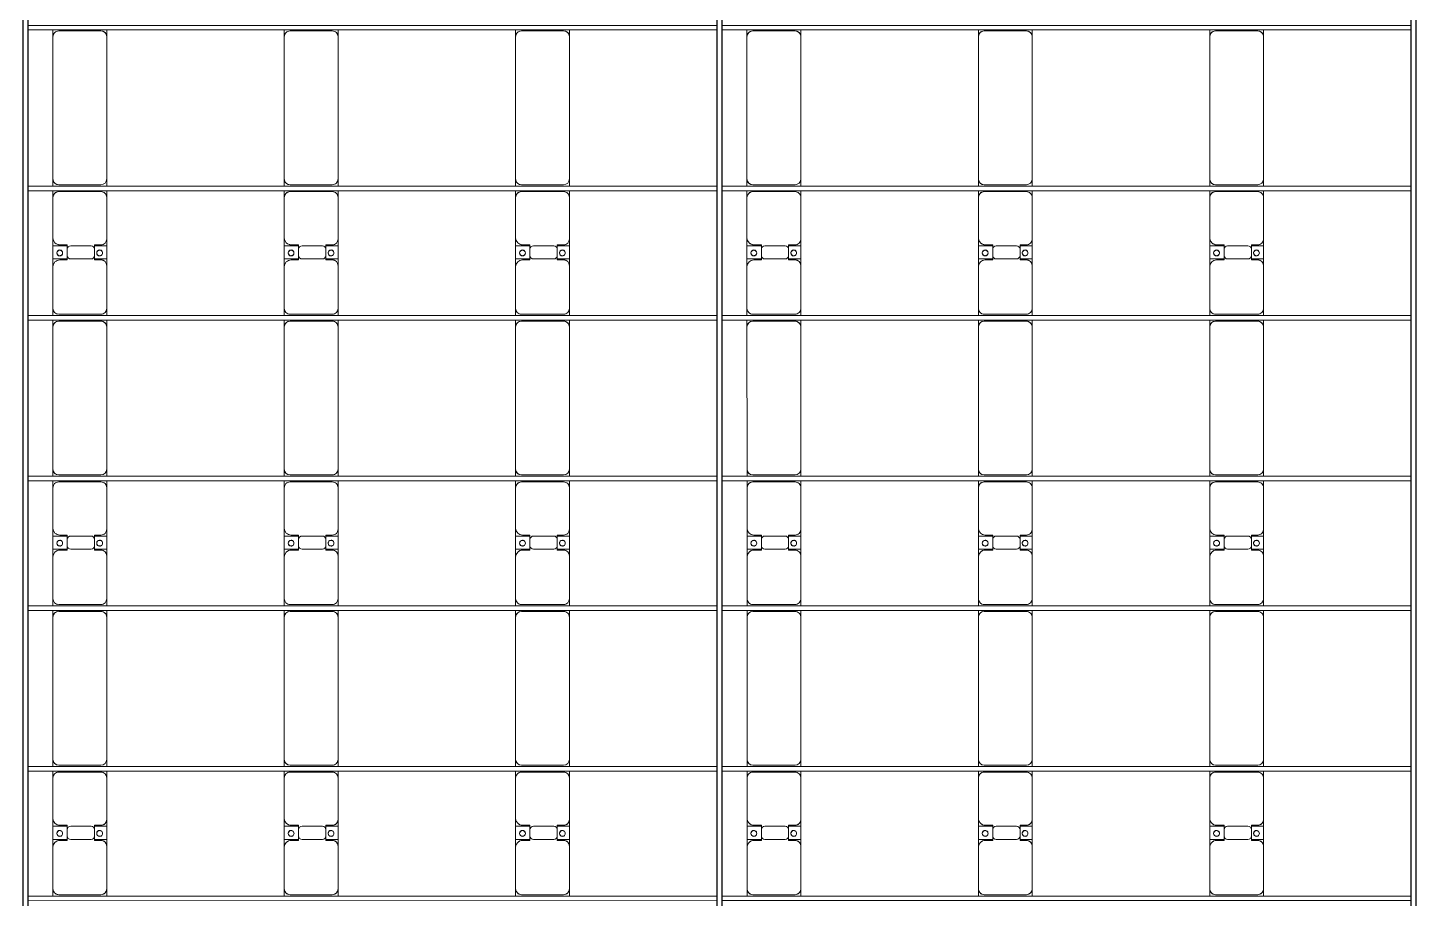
# Model space of a CAD drawing. Header units: millimetres. Extents: x -496478 to -186190, y -204059 to -87354.
# Drawn here: x -367193 to -355232, y -136073 to -128543 of the extents above; entities that cross this region are included whole.
import ezdxf

# ---------------------------------------------------------------- set-up
doc = ezdxf.new("R2010")
doc.units = ezdxf.units.MM
for name, color, linetype, lineweight in [('A-DETL-MBND', 5, 'Continuous', 9), ('A-GENM', 13, 'Continuous', 9), ('S-BEAM', 12, 'Continuous', 9)]:
    doc.layers.add(name, color=color, linetype=linetype, lineweight=lineweight)

# ---------------------------------------------------------------- blocks, each defined once
blk = doc.blocks.new('Dai phao do pin - DẢI PHAO ĐỠ PIN-V37-BỐ TRÍ KHUNG KẾT CẤU BÈ PIN 01')
at = {"layer": 'A-DETL-MBND', "color": 8}
for p, q in [((30828, 242), (30890, 242)), ((31250, 242), (30890, 242)), ((31250, 242), (31432, 242)), ((31318, 242), (31500, 242)), ((31318, 118), (31318, 242)), ((31432, 242), (31432, 118)), ((31850, 242), (31500, 242)), ((31850, 242), (31908, 242)), ((31948, 242), (32010, 242)), ((33240, 242), (32010, 242)), ((33240, 242), (33298, 242)), ((33338, 242), (33400, 242)), ((33760, 242), (33400, 242)), ((33760, 242), (33942, 242)), ((33828, 242), (34010, 242)), ((33828, 118), (33828, 242)), ((33942, 242), (33942, 118)), ((34360, 242), (34010, 242)), ((34360, 242), (34418, 242)), ((34458, 242), (34520, 242)), ((35750, 242), (34520, 242)), ((35750, 242), (35808, 242)), ((35848, 242), (35910, 242)), ((36270, 242), (35910, 242)), ((36270, 242), (36452, 242)), ((36338, 242), (36520, 242)), ((36338, 118), (36338, 242)), ((36452, 242), (36452, 118)), ((36870, 242), (36520, 242)), ((36870, 242), (36928, 242)), ((36968, 242), (37030, 242)), ((38260, 242), (37030, 242)), ((38260, 242), (38318, 242)), ((30840, 192), (30840, -173)), ((31310, 118), (31310, 182)), ((31440, 182), (31440, 118)), ((31900, -173), (31900, 192)), ((31960, 192), (31960, -173)), ((33290, -173), (33290, 192)), ((33350, 192), (33350, -173)), ((33820, 118), (33820, 182)), ((33950, 182), (33950, 118)), ((34410, -173), (34410, 192)), ((34470, 192), (34470, -173)), ((35800, -173), (35800, 192)), ((35860, 192), (35860, -173)), ((36330, 118), (36330, 182)), ((36460, 182), (36460, 118)), ((36920, -173), (36920, 192)), ((36980, 192), (36980, -173)), ((38310, -173), (38310, 192)), ((31402, 118), (31310, 118)), ((31318, 88), (31318, -88)), ((31440, 118), (31348, 118)), ((31432, -88), (31432, 88)), ((33912, 118), (33820, 118)), ((33828, 88), (33828, -88)), ((33950, 118), (33858, 118)), ((33942, -88), (33942, 88)), ((36422, 118), (36330, 118)), ((36338, 88), (36338, -88)), ((36460, 118), (36368, 118)), ((36452, -88), (36452, 88)), ((31310, -173), (31310, -118)), ((31310, -118), (31402, -118)), ((31318, -223), (31318, -118)), ((31348, -118), (31440, -118)), ((31432, -118), (31432, -223)), ((31440, -118), (31440, -173)), ((33820, -173), (33820, -118)), ((33820, -118), (33912, -118)), ((33828, -223), (33828, -118)), ((33858, -118), (33950, -118)), ((33942, -118), (33942, -223)), ((33950, -118), (33950, -173)), ((36330, -173), (36330, -118)), ((36330, -118), (36422, -118)), ((36338, -223), (36338, -118)), ((36368, -118), (36460, -118)), ((36452, -118), (36452, -223)), ((36460, -118), (36460, -173)), ((30890, -223), (30828, -223)), ((30890, -223), (31260, -223)), ((31432, -223), (31260, -223)), ((31490, -223), (31318, -223)), ((31490, -223), (31850, -223)), ((31908, -223), (31850, -223)), ((32010, -223), (31948, -223)), ((32010, -223), (33240, -223)), ((33298, -223), (33240, -223)), ((33400, -223), (33338, -223)), ((33400, -223), (33770, -223)), ((33942, -223), (33770, -223)), ((34000, -223), (33828, -223)), ((34000, -223), (34360, -223)), ((34418, -223), (34360, -223)), ((34520, -223), (34458, -223)), ((34520, -223), (35750, -223)), ((35808, -223), (35750, -223)), ((35910, -223), (35848, -223)), ((35910, -223), (36280, -223)), ((36452, -223), (36280, -223)), ((36510, -223), (36338, -223)), ((36510, -223), (36870, -223)), ((36928, -223), (36870, -223)), ((37030, -223), (36968, -223)), ((37030, -223), (38260, -223)), ((38318, -223), (38260, -223))]:
    blk.add_line(p, q, dxfattribs=at)
for centre, radius, start, end in [((30890, 192), 50, 90, 180), ((31250, 182), 60, 360, 90), ((31500, 182), 60, 90, 180), ((31850, 192), 50, 0, 90), ((32010, 192), 50, 90, 180), ((32010, 192), 50, 105, 180), ((33240, 192), 50, 0, 90), ((33240, 192), 50, 45, 90), ((33400, 192), 50, 90, 180), ((33760, 182), 60, 0, 90), ((34010, 182), 60, 90, 180), ((34360, 192), 50, 0, 90), ((34520, 192), 50, 90, 180), ((34520, 192), 50, 105, 180), ((35750, 192), 50, 0, 90), ((35750, 192), 50, 15, 90), ((35910, 192), 50, 90, 180), ((36270, 182), 60, 360, 90), ((36520, 182), 60, 90, 180), ((36870, 192), 50, 360, 90), ((37030, 192), 50, 90, 180), ((37030, 192), 50, 105, 180), ((38260, 192), 50, 360, 90), ((38260, 192), 50, 15, 90), ((30890, 192), 50, 135, 172.6261), ((31250, 182), 60, 360, 45), ((31369, 183), 25, 0, 180), ((31369, 183), 25, 180, 0), ((31371, 183), 25, 360, 180), ((31371, 183), 25, 180, 0), ((31371, 183), 25, 180, 195), ((31500, 182), 60, 135, 180), ((31850, 192), 50, 0, 45), ((33240, 192), 50, 15, 44.5628), ((33400, 192), 50, 135, 172.6647), ((33760, 182), 60, 0, 45), ((33879, 183), 25, 0, 180), ((33879, 183), 25, 180, 0), ((33881, 183), 25, 360, 180), ((33881, 183), 25, 180, 0), ((33881, 183), 25, 180, 195), ((34010, 182), 60, 135, 180), ((34360, 192), 50, 0, 45), ((35910, 192), 50, 135, 172.7032), ((36270, 182), 60, 360, 45), ((36389, 183), 25, 360, 180), ((36389, 183), 25, 180, 360), ((36391, 183), 25, 360, 180), ((36391, 183), 25, 180, 0), ((36391, 183), 25, 180, 195), ((36520, 182), 60, 135, 180), ((36870, 192), 50, 360, 45), ((31348, 88), 30, 90, 180), ((31402, 88), 30, 0, 90), ((33858, 88), 30, 90, 180), ((33912, 88), 30, 0, 90), ((36368, 88), 30, 90, 180), ((36422, 88), 30, 0, 90), ((31348, -88), 30, 180, 270), ((31402, -88), 30, 270, 0), ((33858, -88), 30, 180, 270), ((33912, -88), 30, 270, 0), ((36368, -88), 30, 180, 270), ((36422, -88), 30, 270, 0), ((30890, -173), 50, 180, 270), ((30890, -173), 50, 180, 225), ((31260, -173), 50, 270, 360), ((31260, -173), 50, 315, 360), ((31369, -162), 25, 360, 180), ((31369, -162), 25, 180, 0), ((31371, -162), 25, 360, 180), ((31371, -162), 25, 120, 180), ((31371, -162), 25, 180, 0), ((31371, -162), 25, 75, 105), ((31369, -162), 25, 75, 90), ((31369, -162), 25, 30, 45), ((31369, -162), 25, 360, 15), ((31490, -173), 50, 180, 270), ((31490, -173), 50, 180, 225), ((31850, -173), 50, 270, 360), ((31850, -173), 50, 315, 360), ((32010, -173), 50, 180, 270), ((32010, -173), 50, 180, 270), ((33240, -173), 50, 270, 0), ((33240, -173), 50, 285, 315), ((33240, -173), 50, 315.4263, 0), ((33400, -173), 50, 180, 270), ((33400, -173), 50, 180, 225), ((33770, -173), 50, 270, 360), ((33770, -173), 50, 315, 0), ((33879, -162), 25, 360, 180), ((33879, -162), 25, 180, 0), ((33881, -162), 25, 0, 180), ((33881, -162), 25, 120, 180), ((33881, -162), 25, 180, 0), ((33881, -162), 25, 75, 105), ((33879, -162), 25, 75, 90), ((33879, -162), 25, 30, 45), ((33879, -162), 25, 0, 15), ((34000, -173), 50, 180, 270), ((34000, -173), 50, 180, 225), ((34360, -173), 50, 270, 0), ((34360, -173), 50, 315, 0), ((34520, -173), 50, 180, 270), ((34520, -173), 50, 180, 270), ((35750, -173), 50, 270, 0), ((35750, -173), 50, 285, 360), ((35910, -173), 50, 180, 270), ((35910, -173), 50, 180, 225), ((36280, -173), 50, 270, 360), ((36280, -173), 50, 315, 360), ((36389, -162), 25, 0, 180), ((36389, -162), 25, 180, 0), ((36391, -162), 25, 0, 180), ((36391, -162), 25, 120, 180), ((36391, -162), 25, 180, 0), ((36391, -162), 25, 75, 105), ((36389, -162), 25, 75, 90), ((36389, -162), 25, 30, 45), ((36389, -162), 25, 0, 15), ((36510, -173), 50, 180, 270), ((36510, -173), 50, 180, 225), ((36870, -173), 50, 270, 0), ((36870, -173), 50, 315, 360), ((37030, -173), 50, 180, 270), ((37030, -173), 50, 180, 270), ((38260, -173), 50, 270, 0), ((38260, -173), 50, 285, 0)]:
    blk.add_arc(centre, radius, start, end, dxfattribs=at)
blk = doc.blocks.new('Dai phao do pin - DẢI PHAO ĐỠ PIN-V38-BỐ TRÍ KHUNG KẾT CẤU BÈ PIN 01')
at = {"layer": 'A-DETL-MBND', "color": 8}
for p, q in [((30828, 242), (30890, 242)), ((31250, 242), (30890, 242)), ((31250, 242), (31432, 242)), ((31318, 242), (31500, 242)), ((31318, 118), (31318, 242)), ((31432, 242), (31432, 118)), ((31850, 242), (31500, 242)), ((31850, 242), (31908, 242)), ((31948, 242), (32010, 242)), ((33240, 242), (32010, 242)), ((33240, 242), (33298, 242)), ((33338, 242), (33400, 242)), ((33760, 242), (33400, 242)), ((33760, 242), (33942, 242)), ((33828, 242), (34010, 242)), ((33828, 118), (33828, 242)), ((33942, 242), (33942, 118)), ((34360, 242), (34010, 242)), ((34360, 242), (34418, 242)), ((34458, 242), (34520, 242)), ((35750, 242), (34520, 242)), ((35750, 242), (35808, 242)), ((35848, 242), (35910, 242)), ((36270, 242), (35910, 242)), ((36270, 242), (36452, 242)), ((36338, 242), (36520, 242)), ((36338, 118), (36338, 242)), ((36452, 242), (36452, 118)), ((36870, 242), (36520, 242)), ((36870, 242), (36928, 242)), ((36968, 242), (37030, 242)), ((38260, 242), (37030, 242)), ((38260, 242), (38318, 242)), ((30840, 192), (30840, -173)), ((31310, 118), (31310, 182)), ((31440, 182), (31440, 118)), ((31900, -173), (31900, 192)), ((31960, 192), (31960, -173)), ((33290, -173), (33290, 192)), ((33350, 192), (33350, -173)), ((33820, 118), (33820, 182)), ((33950, 182), (33950, 118)), ((34410, -173), (34410, 192)), ((34470, 192), (34470, -173)), ((35800, -173), (35800, 192)), ((35860, 192), (35860, -173)), ((36330, 118), (36330, 182)), ((36460, 182), (36460, 118)), ((36920, -173), (36920, 192)), ((36980, 192), (36980, -173)), ((38310, -173), (38310, 192)), ((31402, 118), (31310, 118)), ((31318, 88), (31318, -88)), ((31440, 118), (31348, 118)), ((31432, -88), (31432, 88)), ((33912, 118), (33820, 118)), ((33828, 88), (33828, -88)), ((33950, 118), (33858, 118)), ((33942, -88), (33942, 88)), ((36422, 118), (36330, 118)), ((36338, 88), (36338, -88)), ((36460, 118), (36368, 118)), ((36452, -88), (36452, 88)), ((31310, -173), (31310, -118)), ((31310, -118), (31402, -118)), ((31318, -223), (31318, -118)), ((31348, -118), (31440, -118)), ((31432, -118), (31432, -223)), ((31440, -118), (31440, -173)), ((33820, -173), (33820, -118)), ((33820, -118), (33912, -118)), ((33828, -223), (33828, -118)), ((33858, -118), (33950, -118)), ((33942, -118), (33942, -223)), ((33950, -118), (33950, -173)), ((36330, -173), (36330, -118)), ((36330, -118), (36422, -118)), ((36338, -223), (36338, -118)), ((36368, -118), (36460, -118)), ((36452, -118), (36452, -223)), ((36460, -118), (36460, -173)), ((30890, -223), (30828, -223)), ((30890, -223), (31260, -223)), ((31432, -223), (31260, -223)), ((31490, -223), (31318, -223)), ((31490, -223), (31850, -223)), ((31908, -223), (31850, -223)), ((32010, -223), (31948, -223)), ((32010, -223), (33240, -223)), ((33298, -223), (33240, -223)), ((33400, -223), (33338, -223)), ((33400, -223), (33770, -223)), ((33942, -223), (33770, -223)), ((34000, -223), (33828, -223)), ((34000, -223), (34360, -223)), ((34418, -223), (34360, -223)), ((34520, -223), (34458, -223)), ((34520, -223), (35750, -223)), ((35808, -223), (35750, -223)), ((35910, -223), (35848, -223)), ((35910, -223), (36280, -223)), ((36452, -223), (36280, -223)), ((36510, -223), (36338, -223)), ((36510, -223), (36870, -223)), ((36928, -223), (36870, -223)), ((37030, -223), (36968, -223)), ((37030, -223), (38260, -223)), ((38318, -223), (38260, -223))]:
    blk.add_line(p, q, dxfattribs=at)
for centre, radius, start, end in [((30890, 192), 50, 90, 180), ((31250, 182), 60, 360, 90), ((31500, 182), 60, 90, 180), ((31850, 192), 50, 0, 90), ((32010, 192), 50, 90, 180), ((32010, 192), 50, 105, 180), ((33240, 192), 50, 0, 90), ((33240, 192), 50, 45, 90), ((33400, 192), 50, 90, 180), ((33760, 182), 60, 0, 90), ((34010, 182), 60, 90, 180), ((34360, 192), 50, 0, 90), ((34520, 192), 50, 90, 180), ((34520, 192), 50, 105, 180), ((35750, 192), 50, 0, 90), ((35750, 192), 50, 15, 90), ((35910, 192), 50, 90, 180), ((36270, 182), 60, 360, 90), ((36520, 182), 60, 90, 180), ((36870, 192), 50, 360, 90), ((37030, 192), 50, 90, 180), ((37030, 192), 50, 105, 180), ((38260, 192), 50, 360, 90), ((38260, 192), 50, 15, 90), ((30890, 192), 50, 135, 180), ((31250, 182), 60, 360, 45), ((31369, 183), 25, 0, 180), ((31369, 183), 25, 180, 0), ((31371, 183), 25, 360, 180), ((31371, 183), 25, 180, 0), ((31371, 183), 25, 180, 195), ((31500, 182), 60, 135, 180), ((31850, 192), 50, 0, 45), ((33240, 192), 50, 15, 44.6128), ((33400, 192), 50, 135, 180), ((33760, 182), 60, 0, 45), ((33879, 183), 25, 0, 180), ((33879, 183), 25, 180, 0), ((33881, 183), 25, 360, 180), ((33881, 183), 25, 180, 0), ((33881, 183), 25, 180, 195), ((34010, 182), 60, 135, 180), ((34360, 192), 50, 0, 45), ((35910, 192), 50, 135, 180), ((36270, 182), 60, 360, 45), ((36389, 183), 25, 360, 180), ((36389, 183), 25, 180, 360), ((36391, 183), 25, 360, 180), ((36391, 183), 25, 180, 0), ((36391, 183), 25, 180, 195), ((36520, 182), 60, 135, 180), ((36870, 192), 50, 360, 45), ((31348, 88), 30, 90, 180), ((31402, 88), 30, 0, 90), ((33858, 88), 30, 90, 180), ((33912, 88), 30, 0, 90), ((36368, 88), 30, 90, 180), ((36422, 88), 30, 0, 90), ((31348, -88), 30, 180, 270), ((31402, -88), 30, 270, 0), ((33858, -88), 30, 180, 270), ((33912, -88), 30, 270, 0), ((36368, -88), 30, 180, 270), ((36422, -88), 30, 270, 0), ((30890, -173), 50, 180, 270), ((30890, -173), 50, 180, 225), ((31260, -173), 50, 270, 360), ((31260, -173), 50, 315, 360), ((31369, -162), 25, 360, 180), ((31369, -162), 25, 180, 0), ((31371, -162), 25, 360, 180), ((31371, -162), 25, 120, 180), ((31371, -162), 25, 180, 0), ((31371, -162), 25, 75, 105), ((31369, -162), 25, 75, 90), ((31369, -162), 25, 30, 45), ((31369, -162), 25, 360, 15), ((31490, -173), 50, 180, 270), ((31490, -173), 50, 180, 225), ((31850, -173), 50, 270, 360), ((31850, -173), 50, 315, 360), ((32010, -173), 50, 180, 270), ((32010, -173), 50, 180, 225), ((32010, -173), 50, 229.0724, 270), ((33240, -173), 50, 270, 0), ((33240, -173), 50, 285, 310.8952), ((33240, -173), 50, 315.3763, 0), ((33400, -173), 50, 180, 270), ((33400, -173), 50, 180, 225), ((33770, -173), 50, 270, 360), ((33770, -173), 50, 315, 0), ((33879, -162), 25, 360, 180), ((33879, -162), 25, 180, 0), ((33881, -162), 25, 0, 180), ((33881, -162), 25, 120, 180), ((33881, -162), 25, 180, 0), ((33881, -162), 25, 75, 105), ((33879, -162), 25, 75, 90), ((33879, -162), 25, 30, 45), ((33879, -162), 25, 0, 15), ((34000, -173), 50, 180, 270), ((34000, -173), 50, 180, 225), ((34360, -173), 50, 270, 0), ((34360, -173), 50, 315, 0), ((34520, -173), 50, 180, 270), ((34520, -173), 50, 180, 225), ((34520, -173), 50, 229.1352, 270), ((35750, -173), 50, 270, 0), ((35750, -173), 50, 285, 310.8325), ((35750, -173), 50, 315, 360), ((35910, -173), 50, 180, 270), ((35910, -173), 50, 180, 225), ((36280, -173), 50, 270, 360), ((36280, -173), 50, 315, 360), ((36389, -162), 25, 0, 180), ((36389, -162), 25, 180, 0), ((36391, -162), 25, 0, 180), ((36391, -162), 25, 120, 180), ((36391, -162), 25, 180, 0), ((36391, -162), 25, 75, 105), ((36389, -162), 25, 75, 90), ((36389, -162), 25, 30, 45), ((36389, -162), 25, 0, 15), ((36510, -173), 50, 180, 270), ((36510, -173), 50, 180, 225), ((36870, -173), 50, 270, 0), ((36870, -173), 50, 315, 360), ((37030, -173), 50, 180, 270), ((37030, -173), 50, 180, 225), ((37030, -173), 50, 229.1979, 270), ((38260, -173), 50, 270, 0), ((38260, -173), 50, 285, 310.7697), ((38260, -173), 50, 315, 0)]:
    blk.add_arc(centre, radius, start, end, dxfattribs=at)
blk = doc.blocks.new('Dai phao do pin - DẢI PHAO ĐỠ PIN-V39-BỐ TRÍ KHUNG KẾT CẤU BÈ PIN 01')
at = {"layer": 'A-DETL-MBND', "color": 8}
for p, q in [((30828, 242), (30890, 242)), ((31250, 242), (30890, 242)), ((31250, 242), (31432, 242)), ((31318, 242), (31500, 242)), ((31318, 118), (31318, 242)), ((31432, 242), (31432, 118)), ((31850, 242), (31500, 242)), ((31850, 242), (31908, 242)), ((31948, 242), (32010, 242)), ((33240, 242), (32010, 242)), ((33240, 242), (33298, 242)), ((33338, 242), (33400, 242)), ((33760, 242), (33400, 242)), ((33760, 242), (33942, 242)), ((33828, 242), (34010, 242)), ((33828, 118), (33828, 242)), ((33942, 242), (33942, 118)), ((34360, 242), (34010, 242)), ((34360, 242), (34418, 242)), ((34458, 242), (34520, 242)), ((35750, 242), (34520, 242)), ((35750, 242), (35808, 242)), ((35848, 242), (35910, 242)), ((36270, 242), (35910, 242)), ((36270, 242), (36452, 242)), ((36338, 242), (36520, 242)), ((36338, 118), (36338, 242)), ((36452, 242), (36452, 118)), ((36870, 242), (36520, 242)), ((36870, 242), (36928, 242)), ((36968, 242), (37030, 242)), ((38260, 242), (37030, 242)), ((38260, 242), (38318, 242)), ((30840, 192), (30840, -173)), ((31310, 118), (31310, 182)), ((31440, 182), (31440, 118)), ((31900, -173), (31900, 192)), ((31960, 192), (31960, -173)), ((33290, -173), (33290, 192)), ((33350, 192), (33350, -173)), ((33820, 118), (33820, 182)), ((33950, 182), (33950, 118)), ((34410, -173), (34410, 192)), ((34470, 192), (34470, -173)), ((35800, -173), (35800, 192)), ((35860, 192), (35860, -173)), ((36330, 118), (36330, 182)), ((36460, 182), (36460, 118)), ((36920, -173), (36920, 192)), ((36980, 192), (36980, -173)), ((38310, -173), (38310, 192)), ((31402, 118), (31310, 118)), ((31318, 88), (31318, -88)), ((31440, 118), (31348, 118)), ((31432, -88), (31432, 88)), ((33912, 118), (33820, 118)), ((33828, 88), (33828, -88)), ((33950, 118), (33858, 118)), ((33942, -88), (33942, 88)), ((36422, 118), (36330, 118)), ((36338, 88), (36338, -88)), ((36460, 118), (36368, 118)), ((36452, -88), (36452, 88)), ((31310, -173), (31310, -118)), ((31310, -118), (31402, -118)), ((31318, -223), (31318, -118)), ((31348, -118), (31440, -118)), ((31432, -118), (31432, -223)), ((31440, -118), (31440, -173)), ((33820, -173), (33820, -118)), ((33820, -118), (33912, -118)), ((33828, -223), (33828, -118)), ((33858, -118), (33950, -118)), ((33942, -118), (33942, -223)), ((33950, -118), (33950, -173)), ((36330, -173), (36330, -118)), ((36330, -118), (36422, -118)), ((36338, -223), (36338, -118)), ((36368, -118), (36460, -118)), ((36452, -118), (36452, -223)), ((36460, -118), (36460, -173)), ((30890, -223), (30828, -223)), ((30890, -223), (31260, -223)), ((31432, -223), (31260, -223)), ((31490, -223), (31318, -223)), ((31490, -223), (31850, -223)), ((31908, -223), (31850, -223)), ((32010, -223), (31948, -223)), ((32010, -223), (33240, -223)), ((33298, -223), (33240, -223)), ((33400, -223), (33338, -223)), ((33400, -223), (33770, -223)), ((33942, -223), (33770, -223)), ((34000, -223), (33828, -223)), ((34000, -223), (34360, -223)), ((34418, -223), (34360, -223)), ((34520, -223), (34458, -223)), ((34520, -223), (35750, -223)), ((35808, -223), (35750, -223)), ((35910, -223), (35848, -223)), ((35910, -223), (36280, -223)), ((36452, -223), (36280, -223)), ((36510, -223), (36338, -223)), ((36510, -223), (36870, -223)), ((36928, -223), (36870, -223)), ((37030, -223), (36968, -223)), ((37030, -223), (38260, -223)), ((38318, -223), (38260, -223))]:
    blk.add_line(p, q, dxfattribs=at)
for centre, radius, start, end in [((30890, 192), 50, 90, 180), ((31250, 182), 60, 360, 90), ((31500, 182), 60, 90, 180), ((31850, 192), 50, 0, 90), ((32010, 192), 50, 90, 180), ((32010, 192), 50, 105, 180), ((33240, 192), 50, 0, 90), ((33240, 192), 50, 45, 90), ((33400, 192), 50, 90, 180), ((33760, 182), 60, 0, 90), ((34010, 182), 60, 90, 180), ((34360, 192), 50, 0, 90), ((34520, 192), 50, 90, 180), ((34520, 192), 50, 105, 180), ((35750, 192), 50, 0, 90), ((35750, 192), 50, 15, 90), ((35910, 192), 50, 90, 180), ((36270, 182), 60, 360, 90), ((36520, 182), 60, 90, 180), ((36870, 192), 50, 360, 90), ((37030, 192), 50, 90, 180), ((37030, 192), 50, 105, 180), ((38260, 192), 50, 360, 90), ((38260, 192), 50, 15, 90), ((30890, 192), 50, 135, 180), ((31250, 182), 60, 1.5359, 45), ((31369, 183), 25, 0, 180), ((31369, 183), 25, 180.0184, 359.9801), ((31371, 183), 25, 360, 180), ((31371, 183), 25, 180.0185, 359.98), ((31371, 183), 25, 180.0185, 195), ((31500, 182), 60, 135, 178.4658), ((31850, 192), 50, 0, 45), ((33240, 192), 50, 15, 44.6628), ((33400, 192), 50, 135, 180), ((33760, 182), 60, 1.5038, 45), ((33879, 183), 25, 0, 180), ((33879, 183), 25, 180, 0), ((33881, 183), 25, 360, 180), ((33881, 183), 25, 180, 0), ((33881, 183), 25, 180.0955, 195), ((34010, 182), 60, 135, 178.4979), ((34360, 192), 50, 0, 45), ((35910, 192), 50, 135, 180), ((36270, 182), 60, 1.4717, 45), ((36389, 183), 25, 360, 180), ((36389, 183), 25, 180, 360), ((36391, 183), 25, 360, 180), ((36391, 183), 25, 180, 0), ((36391, 183), 25, 180.1725, 195), ((36520, 182), 60, 135, 178.53), ((36870, 192), 50, 360, 45), ((31348, 88), 30, 90, 180), ((31402, 88), 30, 0, 90), ((33858, 88), 30, 90, 180), ((33912, 88), 30, 0, 90), ((36368, 88), 30, 90, 180), ((36422, 88), 30, 0, 90), ((31348, -88), 30, 180, 270), ((31402, -88), 30, 270, 0), ((33858, -88), 30, 180, 270), ((33912, -88), 30, 270, 0), ((36368, -88), 30, 180, 270), ((36422, -88), 30, 270, 0), ((30890, -173), 50, 180, 270), ((30890, -173), 50, 180, 225), ((31260, -173), 50, 270, 360), ((31260, -173), 50, 315, 360), ((31369, -162), 25, 360, 180), ((31369, -162), 25, 180, 0), ((31371, -162), 25, 360, 180), ((31371, -162), 25, 120, 180), ((31371, -162), 25, 180, 0), ((31371, -162), 25, 75, 105), ((31369, -162), 25, 75, 90), ((31369, -162), 25, 30, 45), ((31369, -162), 25, 360, 15), ((31490, -173), 50, 180, 270), ((31490, -173), 50, 180, 225), ((31850, -173), 50, 270, 360), ((31850, -173), 50, 315, 360), ((32010, -173), 50, 180, 270), ((32010, -173), 50, 180, 270), ((33240, -173), 50, 270, 0), ((33240, -173), 50, 285, 315), ((33240, -173), 50, 315.3263, 0), ((33400, -173), 50, 180, 270), ((33400, -173), 50, 180, 225), ((33770, -173), 50, 270, 360), ((33770, -173), 50, 315, 0), ((33879, -162), 25, 360, 180), ((33879, -162), 25, 180, 0), ((33881, -162), 25, 0, 180), ((33881, -162), 25, 120, 180), ((33881, -162), 25, 180, 0), ((33881, -162), 25, 75, 105), ((33879, -162), 25, 75, 90), ((33879, -162), 25, 30, 45), ((33879, -162), 25, 0, 15), ((34000, -173), 50, 180, 270), ((34000, -173), 50, 180, 225), ((34360, -173), 50, 270, 0), ((34360, -173), 50, 315, 0), ((34520, -173), 50, 180, 270), ((34520, -173), 50, 180, 270), ((35750, -173), 50, 270, 0), ((35750, -173), 50, 285, 360), ((35910, -173), 50, 180, 270), ((35910, -173), 50, 180, 225), ((36280, -173), 50, 270, 360), ((36280, -173), 50, 315, 360), ((36389, -162), 25, 0, 180), ((36389, -162), 25, 180, 0), ((36391, -162), 25, 0, 180), ((36391, -162), 25, 120, 180), ((36391, -162), 25, 180, 0), ((36391, -162), 25, 75, 105), ((36389, -162), 25, 75, 90), ((36389, -162), 25, 30, 45), ((36389, -162), 25, 0, 15), ((36510, -173), 50, 180, 270), ((36510, -173), 50, 180, 225), ((36870, -173), 50, 270, 0), ((36870, -173), 50, 315, 360), ((37030, -173), 50, 180, 270), ((37030, -173), 50, 180, 270), ((38260, -173), 50, 270, 0), ((38260, -173), 50, 285, 0)]:
    blk.add_arc(centre, radius, start, end, dxfattribs=at)
blk = doc.blocks.new('Dai phao do pin - DẢI PHAO ĐỠ PIN-V40-BỐ TRÍ KHUNG KẾT CẤU BÈ PIN 01')
at = {"layer": 'A-DETL-MBND', "color": 8}
for p, q in [((30828, 242), (30890, 242)), ((31250, 242), (30890, 242)), ((31250, 242), (31432, 242)), ((31318, 242), (31500, 242)), ((31318, 118), (31318, 242)), ((31432, 242), (31432, 118)), ((31850, 242), (31500, 242)), ((31850, 242), (31908, 242)), ((31948, 242), (32010, 242)), ((33240, 242), (32010, 242)), ((33240, 242), (33298, 242)), ((33338, 242), (33400, 242)), ((33760, 242), (33400, 242)), ((33760, 242), (33942, 242)), ((33828, 242), (34010, 242)), ((33828, 118), (33828, 242)), ((33942, 242), (33942, 118)), ((34360, 242), (34010, 242)), ((34360, 242), (34418, 242)), ((34458, 242), (34520, 242)), ((35750, 242), (34520, 242)), ((35750, 242), (35808, 242)), ((35848, 242), (35910, 242)), ((36270, 242), (35910, 242)), ((36270, 242), (36452, 242)), ((36338, 242), (36520, 242)), ((36338, 118), (36338, 242)), ((36452, 242), (36452, 118)), ((36870, 242), (36520, 242)), ((36870, 242), (36928, 242)), ((36968, 242), (37030, 242)), ((38260, 242), (37030, 242)), ((38260, 242), (38318, 242)), ((30840, 192), (30840, -173)), ((31310, 118), (31310, 182)), ((31440, 182), (31440, 118)), ((31900, -173), (31900, 192)), ((31960, 192), (31960, -173)), ((33290, -173), (33290, 192)), ((33350, 192), (33350, -173)), ((33820, 118), (33820, 182)), ((33950, 182), (33950, 118)), ((34410, -173), (34410, 192)), ((34470, 192), (34470, -173)), ((35800, -173), (35800, 192)), ((35860, 192), (35860, -173)), ((36330, 118), (36330, 182)), ((36460, 182), (36460, 118)), ((36920, -173), (36920, 192)), ((36980, 192), (36980, -173)), ((38310, -173), (38310, 192)), ((31402, 118), (31310, 118)), ((31318, 88), (31318, -88)), ((31440, 118), (31348, 118)), ((31432, -88), (31432, 88)), ((33912, 118), (33820, 118)), ((33828, 88), (33828, -88)), ((33950, 118), (33858, 118)), ((33942, -88), (33942, 88)), ((36422, 118), (36330, 118)), ((36338, 88), (36338, -88)), ((36460, 118), (36368, 118)), ((36452, -88), (36452, 88)), ((31310, -173), (31310, -118)), ((31310, -118), (31402, -118)), ((31318, -223), (31318, -118)), ((31348, -118), (31440, -118)), ((31432, -118), (31432, -223)), ((31440, -118), (31440, -173)), ((33820, -173), (33820, -118)), ((33820, -118), (33912, -118)), ((33828, -223), (33828, -118)), ((33858, -118), (33950, -118)), ((33942, -118), (33942, -223)), ((33950, -118), (33950, -173)), ((36330, -173), (36330, -118)), ((36330, -118), (36422, -118)), ((36338, -223), (36338, -118)), ((36368, -118), (36460, -118)), ((36452, -118), (36452, -223)), ((36460, -118), (36460, -173)), ((30890, -223), (30828, -223)), ((30890, -223), (31260, -223)), ((31432, -223), (31260, -223)), ((31490, -223), (31318, -223)), ((31490, -223), (31850, -223)), ((31908, -223), (31850, -223)), ((32010, -223), (31948, -223)), ((32010, -223), (33240, -223)), ((33298, -223), (33240, -223)), ((33400, -223), (33338, -223)), ((33400, -223), (33770, -223)), ((33942, -223), (33770, -223)), ((34000, -223), (33828, -223)), ((34000, -223), (34360, -223)), ((34418, -223), (34360, -223)), ((34520, -223), (34458, -223)), ((34520, -223), (35750, -223)), ((35808, -223), (35750, -223)), ((35910, -223), (35848, -223)), ((35910, -223), (36280, -223)), ((36452, -223), (36280, -223)), ((36510, -223), (36338, -223)), ((36510, -223), (36870, -223)), ((36928, -223), (36870, -223)), ((37030, -223), (36968, -223)), ((37030, -223), (38260, -223)), ((38318, -223), (38260, -223))]:
    blk.add_line(p, q, dxfattribs=at)
for centre, radius, start, end in [((30890, 192), 50, 90, 180), ((31250, 182), 60, 360, 90), ((31500, 182), 60, 90, 180), ((31850, 192), 50, 0, 90), ((32010, 192), 50, 90, 180), ((32010, 192), 50, 105, 180), ((33240, 192), 50, 0, 90), ((33240, 192), 50, 45, 90), ((33400, 192), 50, 90, 180), ((33760, 182), 60, 0, 90), ((34010, 182), 60, 90, 180), ((34360, 192), 50, 0, 90), ((34520, 192), 50, 90, 180), ((34520, 192), 50, 105, 180), ((35750, 192), 50, 0, 90), ((35750, 192), 50, 15, 90), ((35910, 192), 50, 90, 180), ((36270, 182), 60, 360, 90), ((36520, 182), 60, 90, 180), ((36870, 192), 50, 360, 90), ((37030, 192), 50, 90, 180), ((37030, 192), 50, 105, 180), ((38260, 192), 50, 360, 90), ((38260, 192), 50, 15, 90), ((30890, 192), 50, 135, 180), ((31250, 182), 60, 360, 45), ((31369, 183), 25, 0, 180), ((31369, 183), 25, 180, 0), ((31371, 183), 25, 360, 180), ((31371, 183), 25, 180, 0), ((31371, 183), 25, 180, 195), ((31500, 182), 60, 135, 180), ((31850, 192), 50, 0, 45), ((33240, 192), 50, 15, 44.7128), ((33400, 192), 50, 135, 180), ((33760, 182), 60, 0, 45), ((33879, 183), 25, 0, 180), ((33879, 183), 25, 180, 0), ((33881, 183), 25, 360, 180), ((33881, 183), 25, 180, 0), ((33881, 183), 25, 180, 195), ((34010, 182), 60, 135, 180), ((34360, 192), 50, 0, 45), ((35910, 192), 50, 135, 180), ((36270, 182), 60, 360, 45), ((36389, 183), 25, 360, 180), ((36389, 183), 25, 180, 360), ((36391, 183), 25, 360, 180), ((36391, 183), 25, 180, 0), ((36391, 183), 25, 180, 195), ((36520, 182), 60, 135, 180), ((36870, 192), 50, 360, 45), ((31348, 88), 30, 90, 180), ((31402, 88), 30, 0, 90), ((33858, 88), 30, 90, 180), ((33912, 88), 30, 0, 90), ((36368, 88), 30, 90, 180), ((36422, 88), 30, 0, 90), ((31348, -88), 30, 180, 270), ((31402, -88), 30, 270, 0), ((33858, -88), 30, 180, 270), ((33912, -88), 30, 270, 0), ((36368, -88), 30, 180, 270), ((36422, -88), 30, 270, 0), ((30890, -173), 50, 180, 270), ((30890, -173), 50, 180, 225), ((31260, -173), 50, 270, 360), ((31260, -173), 50, 315, 360), ((31369, -162), 25, 360, 180), ((31369, -162), 25, 180, 0), ((31371, -162), 25, 360, 180), ((31371, -162), 25, 120, 180), ((31371, -162), 25, 180, 0), ((31371, -162), 25, 75, 105), ((31369, -162), 25, 75, 90), ((31369, -162), 25, 30, 45), ((31369, -162), 25, 360, 15), ((31490, -173), 50, 180, 270), ((31490, -173), 50, 180, 225), ((31850, -173), 50, 270, 360), ((31850, -173), 50, 315, 360), ((32010, -173), 50, 180, 270), ((32010, -173), 50, 180, 270), ((33240, -173), 50, 270, 0), ((33240, -173), 50, 285, 315), ((33240, -173), 50, 315.2763, 0), ((33400, -173), 50, 180, 270), ((33400, -173), 50, 180, 225), ((33770, -173), 50, 270, 360), ((33770, -173), 50, 315, 0), ((33879, -162), 25, 360, 180), ((33879, -162), 25, 180, 0), ((33881, -162), 25, 0, 180), ((33881, -162), 25, 120, 180), ((33881, -162), 25, 180, 0), ((33881, -162), 25, 75, 105), ((33879, -162), 25, 75, 90), ((33879, -162), 25, 30, 45), ((33879, -162), 25, 0, 15), ((34000, -173), 50, 180, 270), ((34000, -173), 50, 180, 225), ((34360, -173), 50, 270, 0), ((34360, -173), 50, 315, 0), ((34520, -173), 50, 180, 270), ((34520, -173), 50, 180, 270), ((35750, -173), 50, 270, 0), ((35750, -173), 50, 285, 360), ((35910, -173), 50, 180, 270), ((35910, -173), 50, 180, 225), ((36280, -173), 50, 270, 360), ((36280, -173), 50, 315, 360), ((36389, -162), 25, 0, 180), ((36389, -162), 25, 180, 0), ((36391, -162), 25, 0, 180), ((36391, -162), 25, 120, 180), ((36391, -162), 25, 180, 0), ((36391, -162), 25, 75, 105), ((36389, -162), 25, 75, 90), ((36389, -162), 25, 30, 45), ((36389, -162), 25, 0, 15), ((36510, -173), 50, 180, 270), ((36510, -173), 50, 180, 225), ((36870, -173), 50, 270, 0), ((36870, -173), 50, 315, 360), ((37030, -173), 50, 180, 270), ((37030, -173), 50, 180, 270), ((38260, -173), 50, 270, 0), ((38260, -173), 50, 285, 0)]:
    blk.add_arc(centre, radius, start, end, dxfattribs=at)
blk = doc.blocks.new('Dai phao do pin - DẢI PHAO ĐỠ PIN-V41-BỐ TRÍ KHUNG KẾT CẤU BÈ PIN 01')
at = {"layer": 'A-DETL-MBND', "color": 8}
for p, q in [((30828, 242), (30890, 242)), ((31250, 242), (30890, 242)), ((31250, 242), (31432, 242)), ((31318, 242), (31500, 242)), ((31318, 118), (31318, 242)), ((31432, 242), (31432, 118)), ((31850, 242), (31500, 242)), ((31850, 242), (31908, 242)), ((31948, 242), (32010, 242)), ((33240, 242), (32010, 242)), ((33240, 242), (33298, 242)), ((33338, 242), (33400, 242)), ((33760, 242), (33400, 242)), ((33760, 242), (33942, 242)), ((33828, 242), (34010, 242)), ((33828, 118), (33828, 242)), ((33942, 242), (33942, 118)), ((34360, 242), (34010, 242)), ((34360, 242), (34418, 242)), ((34458, 242), (34520, 242)), ((35750, 242), (34520, 242)), ((35750, 242), (35808, 242)), ((35848, 242), (35910, 242)), ((36270, 242), (35910, 242)), ((36270, 242), (36452, 242)), ((36338, 242), (36520, 242)), ((36338, 118), (36338, 242)), ((36452, 242), (36452, 118)), ((36870, 242), (36520, 242)), ((36870, 242), (36928, 242)), ((36968, 242), (37030, 242)), ((38260, 242), (37030, 242)), ((38260, 242), (38318, 242)), ((30840, 192), (30840, -173)), ((31310, 118), (31310, 182)), ((31440, 182), (31440, 118)), ((31900, -173), (31900, 192)), ((31960, 192), (31960, -173)), ((33290, -173), (33290, 192)), ((33350, 192), (33350, -173)), ((33820, 118), (33820, 182)), ((33950, 182), (33950, 118)), ((34410, -173), (34410, 192)), ((34470, 192), (34470, -173)), ((35800, -173), (35800, 192)), ((35860, 192), (35860, -173)), ((36330, 118), (36330, 182)), ((36460, 182), (36460, 118)), ((36920, -173), (36920, 192)), ((36980, 192), (36980, -173)), ((38310, -173), (38310, 192)), ((31402, 118), (31310, 118)), ((31318, 88), (31318, -88)), ((31440, 118), (31348, 118)), ((31432, -88), (31432, 88)), ((33912, 118), (33820, 118)), ((33828, 88), (33828, -88)), ((33950, 118), (33858, 118)), ((33942, -88), (33942, 88)), ((36422, 118), (36330, 118)), ((36338, 88), (36338, -88)), ((36460, 118), (36368, 118)), ((36452, -88), (36452, 88)), ((31310, -173), (31310, -118)), ((31310, -118), (31402, -118)), ((31318, -223), (31318, -118)), ((31348, -118), (31440, -118)), ((31432, -118), (31432, -223)), ((31440, -118), (31440, -173)), ((33820, -173), (33820, -118)), ((33820, -118), (33912, -118)), ((33828, -223), (33828, -118)), ((33858, -118), (33950, -118)), ((33942, -118), (33942, -223)), ((33950, -118), (33950, -173)), ((36330, -173), (36330, -118)), ((36330, -118), (36422, -118)), ((36338, -223), (36338, -118)), ((36368, -118), (36460, -118)), ((36452, -118), (36452, -223)), ((36460, -118), (36460, -173)), ((30890, -223), (30828, -223)), ((30890, -223), (31260, -223)), ((31432, -223), (31260, -223)), ((31490, -223), (31318, -223)), ((31490, -223), (31850, -223)), ((31908, -223), (31850, -223)), ((32010, -223), (31948, -223)), ((32010, -223), (33240, -223)), ((33298, -223), (33240, -223)), ((33400, -223), (33338, -223)), ((33400, -223), (33770, -223)), ((33942, -223), (33770, -223)), ((34000, -223), (33828, -223)), ((34000, -223), (34360, -223)), ((34418, -223), (34360, -223)), ((34520, -223), (34458, -223)), ((34520, -223), (35750, -223)), ((35808, -223), (35750, -223)), ((35910, -223), (35848, -223)), ((35910, -223), (36280, -223)), ((36452, -223), (36280, -223)), ((36510, -223), (36338, -223)), ((36510, -223), (36870, -223)), ((36928, -223), (36870, -223)), ((37030, -223), (36968, -223)), ((37030, -223), (38260, -223)), ((38318, -223), (38260, -223))]:
    blk.add_line(p, q, dxfattribs=at)
for centre, radius, start, end in [((30890, 192), 50, 90, 180), ((31250, 182), 60, 360, 90), ((31500, 182), 60, 90, 180), ((31850, 192), 50, 0, 90), ((32010, 192), 50, 90, 180), ((32010, 192), 50, 105, 180), ((33240, 192), 50, 0, 90), ((33240, 192), 50, 45, 90), ((33400, 192), 50, 90, 180), ((33760, 182), 60, 0, 90), ((34010, 182), 60, 90, 180), ((34360, 192), 50, 0, 90), ((34520, 192), 50, 90, 180), ((34520, 192), 50, 105, 180), ((35750, 192), 50, 0, 90), ((35750, 192), 50, 15, 90), ((35910, 192), 50, 90, 180), ((36270, 182), 60, 360, 90), ((36520, 182), 60, 90, 180), ((36870, 192), 50, 360, 90), ((37030, 192), 50, 90, 180), ((37030, 192), 50, 105, 180), ((38260, 192), 50, 360, 90), ((38260, 192), 50, 15, 90), ((30890, 192), 50, 135, 180), ((31250, 182), 60, 360, 45), ((31369, 183), 25, 0, 180), ((31369, 183), 25, 180, 0), ((31371, 183), 25, 360, 180), ((31371, 183), 25, 180, 0), ((31371, 183), 25, 180, 195), ((31500, 182), 60, 135, 180), ((31850, 192), 50, 0, 45), ((33240, 192), 50, 15, 44.7628), ((33400, 192), 50, 135, 180), ((33760, 182), 60, 0, 45), ((33879, 183), 25, 0, 180), ((33879, 183), 25, 180, 0), ((33881, 183), 25, 360, 180), ((33881, 183), 25, 180, 0), ((33881, 183), 25, 180, 195), ((34010, 182), 60, 135, 180), ((34360, 192), 50, 0, 45), ((35910, 192), 50, 135, 180), ((36270, 182), 60, 360, 45), ((36389, 183), 25, 360, 180), ((36389, 183), 25, 180, 360), ((36391, 183), 25, 360, 180), ((36391, 183), 25, 180, 0), ((36391, 183), 25, 180, 195), ((36520, 182), 60, 135, 180), ((36870, 192), 50, 360, 45), ((31348, 88), 30, 90, 180), ((31402, 88), 30, 0, 90), ((33858, 88), 30, 90, 180), ((33912, 88), 30, 0, 90), ((36368, 88), 30, 90, 180), ((36422, 88), 30, 0, 90), ((31348, -88), 30, 180, 270), ((31402, -88), 30, 270, 0), ((33858, -88), 30, 180, 270), ((33912, -88), 30, 270, 0), ((36368, -88), 30, 180, 270), ((36422, -88), 30, 270, 0), ((30890, -173), 50, 180, 270), ((30890, -173), 50, 180, 225), ((31260, -173), 50, 270, 360), ((31260, -173), 50, 315, 360), ((31369, -162), 25, 360, 180), ((31369, -162), 25, 180, 0), ((31371, -162), 25, 360, 180), ((31371, -162), 25, 120, 180), ((31371, -162), 25, 180, 0), ((31371, -162), 25, 75, 105), ((31369, -162), 25, 75, 90), ((31369, -162), 25, 30, 45), ((31369, -162), 25, 360, 15), ((31490, -173), 50, 180, 270), ((31490, -173), 50, 180, 225), ((31850, -173), 50, 270, 360), ((31850, -173), 50, 315, 360), ((32010, -173), 50, 180, 270), ((32010, -173), 50, 180, 270), ((33240, -173), 50, 270, 0), ((33240, -173), 50, 285, 315), ((33240, -173), 50, 315.2263, 0), ((33400, -173), 50, 180, 270), ((33400, -173), 50, 180, 225), ((33770, -173), 50, 270, 360), ((33770, -173), 50, 315, 0), ((33879, -162), 25, 360, 180), ((33879, -162), 25, 180, 0), ((33881, -162), 25, 0, 180), ((33881, -162), 25, 120, 180), ((33881, -162), 25, 180, 0), ((33881, -162), 25, 75, 105), ((33879, -162), 25, 75, 90), ((33879, -162), 25, 30, 45), ((33879, -162), 25, 0, 15), ((34000, -173), 50, 180, 270), ((34000, -173), 50, 180, 225), ((34360, -173), 50, 270, 0), ((34360, -173), 50, 315, 0), ((34520, -173), 50, 180, 270), ((34520, -173), 50, 180, 270), ((35750, -173), 50, 270, 0), ((35750, -173), 50, 285, 360), ((35910, -173), 50, 180, 270), ((35910, -173), 50, 180, 225), ((36280, -173), 50, 270, 360), ((36280, -173), 50, 315, 360), ((36389, -162), 25, 0, 180), ((36389, -162), 25, 180, 0), ((36391, -162), 25, 0, 180), ((36391, -162), 25, 120, 180), ((36391, -162), 25, 180, 0), ((36391, -162), 25, 75, 105), ((36389, -162), 25, 75, 90), ((36389, -162), 25, 30, 45), ((36389, -162), 25, 0, 15), ((36510, -173), 50, 180, 270), ((36510, -173), 50, 180, 225), ((36870, -173), 50, 270, 0), ((36870, -173), 50, 315, 360), ((37030, -173), 50, 180, 270), ((37030, -173), 50, 180, 270), ((38260, -173), 50, 270, 0), ((38260, -173), 50, 285, 0)]:
    blk.add_arc(centre, radius, start, end, dxfattribs=at)
blk = doc.blocks.new('Dai phao do pin - DẢI PHAO ĐỠ PIN-V42-BỐ TRÍ KHUNG KẾT CẤU BÈ PIN 01')
at = {"layer": 'A-DETL-MBND', "color": 8}
for p, q in [((30828, 242), (30890, 242)), ((31250, 242), (30890, 242)), ((31250, 242), (31432, 242)), ((31318, 242), (31500, 242)), ((31318, 118), (31318, 242)), ((31432, 242), (31432, 118)), ((31850, 242), (31500, 242)), ((31850, 242), (31908, 242)), ((31948, 242), (32010, 242)), ((33240, 242), (32010, 242)), ((33240, 242), (33298, 242)), ((33338, 242), (33400, 242)), ((33760, 242), (33400, 242)), ((33760, 242), (33942, 242)), ((33828, 242), (34010, 242)), ((33828, 118), (33828, 242)), ((33942, 242), (33942, 118)), ((34360, 242), (34010, 242)), ((34360, 242), (34418, 242)), ((34458, 242), (34520, 242)), ((35750, 242), (34520, 242)), ((35750, 242), (35808, 242)), ((35848, 242), (35910, 242)), ((36270, 242), (35910, 242)), ((36270, 242), (36452, 242)), ((36338, 242), (36520, 242)), ((36338, 118), (36338, 242)), ((36452, 242), (36452, 118)), ((36870, 242), (36520, 242)), ((36870, 242), (36928, 242)), ((36968, 242), (37030, 242)), ((38260, 242), (37030, 242)), ((38260, 242), (38318, 242)), ((30840, 192), (30840, -173)), ((31310, 118), (31310, 182)), ((31440, 182), (31440, 118)), ((31900, -173), (31900, 192)), ((31960, 192), (31960, -173)), ((33290, -173), (33290, 192)), ((33350, 192), (33350, -173)), ((33820, 118), (33820, 182)), ((33950, 182), (33950, 118)), ((34410, -173), (34410, 192)), ((34470, 192), (34470, -173)), ((35800, -173), (35800, 192)), ((35860, 192), (35860, -173)), ((36330, 118), (36330, 182)), ((36460, 182), (36460, 118)), ((36920, -173), (36920, 192)), ((36980, 192), (36980, -173)), ((38310, -173), (38310, 192)), ((31402, 118), (31310, 118)), ((31318, 88), (31318, -88)), ((31440, 118), (31348, 118)), ((31432, -88), (31432, 88)), ((33912, 118), (33820, 118)), ((33828, 88), (33828, -88)), ((33950, 118), (33858, 118)), ((33942, -88), (33942, 88)), ((36422, 118), (36330, 118)), ((36338, 88), (36338, -88)), ((36460, 118), (36368, 118)), ((36452, -88), (36452, 88)), ((31310, -173), (31310, -118)), ((31310, -118), (31402, -118)), ((31318, -223), (31318, -118)), ((31348, -118), (31440, -118)), ((31432, -118), (31432, -223)), ((31440, -118), (31440, -173)), ((33820, -173), (33820, -118)), ((33820, -118), (33912, -118)), ((33828, -223), (33828, -118)), ((33858, -118), (33950, -118)), ((33942, -118), (33942, -223)), ((33950, -118), (33950, -173)), ((36330, -173), (36330, -118)), ((36330, -118), (36422, -118)), ((36338, -223), (36338, -118)), ((36368, -118), (36460, -118)), ((36452, -118), (36452, -223)), ((36460, -118), (36460, -173)), ((30890, -223), (30828, -223)), ((30890, -223), (31260, -223)), ((31432, -223), (31260, -223)), ((31490, -223), (31318, -223)), ((31490, -223), (31850, -223)), ((31908, -223), (31850, -223)), ((32010, -223), (31948, -223)), ((32010, -223), (33240, -223)), ((33298, -223), (33240, -223)), ((33400, -223), (33338, -223)), ((33400, -223), (33770, -223)), ((33942, -223), (33770, -223)), ((34000, -223), (33828, -223)), ((34000, -223), (34360, -223)), ((34418, -223), (34360, -223)), ((34520, -223), (34458, -223)), ((34520, -223), (35750, -223)), ((35808, -223), (35750, -223)), ((35910, -223), (35848, -223)), ((35910, -223), (36280, -223)), ((36452, -223), (36280, -223)), ((36510, -223), (36338, -223)), ((36510, -223), (36870, -223)), ((36928, -223), (36870, -223)), ((37030, -223), (36968, -223)), ((37030, -223), (38260, -223)), ((38318, -223), (38260, -223))]:
    blk.add_line(p, q, dxfattribs=at)
for centre, radius, start, end in [((30890, 192), 50, 90, 180), ((31250, 182), 60, 360, 90), ((31500, 182), 60, 90, 180), ((31850, 192), 50, 0, 90), ((32010, 192), 50, 90, 180), ((32010, 192), 50, 105, 180), ((33240, 192), 50, 0, 90), ((33240, 192), 50, 45, 90), ((33400, 192), 50, 90, 180), ((33760, 182), 60, 0, 90), ((34010, 182), 60, 90, 180), ((34360, 192), 50, 0, 90), ((34520, 192), 50, 90, 180), ((34520, 192), 50, 105, 180), ((35750, 192), 50, 0, 90), ((35750, 192), 50, 15, 90), ((35910, 192), 50, 90, 180), ((36270, 182), 60, 360, 90), ((36520, 182), 60, 90, 180), ((36870, 192), 50, 360, 90), ((37030, 192), 50, 90, 180), ((37030, 192), 50, 105, 180), ((38260, 192), 50, 360, 90), ((38260, 192), 50, 15, 90), ((30890, 192), 50, 135, 180), ((31250, 182), 60, 360, 45), ((31369, 183), 25, 0, 180), ((31369, 183), 25, 180, 0), ((31371, 183), 25, 360, 180), ((31371, 183), 25, 180, 0), ((31371, 183), 25, 180, 195), ((31500, 182), 60, 135, 180), ((31850, 192), 50, 0, 45), ((33240, 192), 50, 15, 44.8128), ((33400, 192), 50, 135, 180), ((33760, 182), 60, 0, 45), ((33879, 183), 25, 0, 180), ((33879, 183), 25, 180, 0), ((33881, 183), 25, 360, 180), ((33881, 183), 25, 180, 0), ((33881, 183), 25, 180, 195), ((34010, 182), 60, 135, 180), ((34360, 192), 50, 0, 45), ((35910, 192), 50, 135, 180), ((36270, 182), 60, 360, 45), ((36389, 183), 25, 360, 180), ((36389, 183), 25, 180, 360), ((36391, 183), 25, 360, 180), ((36391, 183), 25, 180, 0), ((36391, 183), 25, 180, 195), ((36520, 182), 60, 135, 180), ((36870, 192), 50, 360, 45), ((31348, 88), 30, 90, 180), ((31402, 88), 30, 0, 90), ((33858, 88), 30, 90, 180), ((33912, 88), 30, 0, 90), ((36368, 88), 30, 90, 180), ((36422, 88), 30, 0, 90), ((31348, -88), 30, 180, 270), ((31402, -88), 30, 270, 0), ((33858, -88), 30, 180, 270), ((33912, -88), 30, 270, 0), ((36368, -88), 30, 180, 270), ((36422, -88), 30, 270, 0), ((30890, -173), 50, 180, 270), ((30890, -173), 50, 180, 225), ((31260, -173), 50, 270, 360), ((31260, -173), 50, 315, 360), ((31369, -162), 25, 360, 180), ((31369, -162), 25, 180, 0), ((31371, -162), 25, 360, 180), ((31371, -162), 25, 120, 180), ((31371, -162), 25, 180, 0), ((31371, -162), 25, 75, 105), ((31369, -162), 25, 75, 90), ((31369, -162), 25, 30, 45), ((31369, -162), 25, 360, 15), ((31490, -173), 50, 180, 270), ((31490, -173), 50, 180, 225), ((31850, -173), 50, 270, 360), ((31850, -173), 50, 315, 360), ((32010, -173), 50, 180, 270), ((32010, -173), 50, 180, 270), ((33240, -173), 50, 270, 0), ((33240, -173), 50, 285, 315), ((33240, -173), 50, 315.1763, 0), ((33400, -173), 50, 180, 270), ((33400, -173), 50, 180, 225), ((33770, -173), 50, 270, 360), ((33770, -173), 50, 315, 0), ((33879, -162), 25, 360, 180), ((33879, -162), 25, 180, 0), ((33881, -162), 25, 0, 180), ((33881, -162), 25, 120, 180), ((33881, -162), 25, 180, 0), ((33881, -162), 25, 75, 105), ((33879, -162), 25, 75, 90), ((33879, -162), 25, 30, 45), ((33879, -162), 25, 0, 15), ((34000, -173), 50, 180, 270), ((34000, -173), 50, 180, 225), ((34360, -173), 50, 270, 0), ((34360, -173), 50, 315, 0), ((34520, -173), 50, 180, 270), ((34520, -173), 50, 180, 270), ((35750, -173), 50, 270, 0), ((35750, -173), 50, 285, 360), ((35910, -173), 50, 180, 270), ((35910, -173), 50, 180, 225), ((36280, -173), 50, 270, 360), ((36280, -173), 50, 315, 360), ((36389, -162), 25, 0, 180), ((36389, -162), 25, 180, 0), ((36391, -162), 25, 0, 180), ((36391, -162), 25, 120, 180), ((36391, -162), 25, 180, 0), ((36391, -162), 25, 75, 105), ((36389, -162), 25, 75, 90), ((36389, -162), 25, 30, 45), ((36389, -162), 25, 0, 15), ((36510, -173), 50, 180, 270), ((36510, -173), 50, 180, 225), ((36870, -173), 50, 270, 0), ((36870, -173), 50, 315, 360), ((37030, -173), 50, 180, 270), ((37030, -173), 50, 180, 270), ((38260, -173), 50, 270, 0), ((38260, -173), 50, 285, 0)]:
    blk.add_arc(centre, radius, start, end, dxfattribs=at)
blk = doc.blocks.new('Dầm C52 - Dầm C52-24978-BỐ TRÍ KHUNG KẾT CẤU BÈ PIN 01')
at = {"layer": 'S-BEAM', "color": 1}
for p, q in [((-34611, 20), (-28651, 20)), ((-28611, 20), (-22651, 20)), ((-28651, -20), (-34611, -20)), ((-22651, -20), (-28611, -20))]:
    blk.add_line(p, q, dxfattribs=at)
blk = doc.blocks.new('Dầm C52 - Hộp 40x60-24147-BỐ TRÍ KHUNG KẾT CẤU BÈ PIN 01')
at = {"layer": 'S-BEAM', "color": 3, "lineweight": 25}
for p, q in [((-37857, 20), (37857, 20)), ((37857, -20), (-37857, -20))]:
    blk.add_line(p, q, dxfattribs=at)
blk = doc.blocks.new('HOBANMONG_BEPIN 1_rvt-1-BỐ TRÍ KHUNG KẾT CẤU BÈ PIN 01')
at = {"layer": 'A-GENM', "lineweight": 9, "rotation": 90.00075860989342}
for name, p in [('Dai phao do pin - DẢI PHAO ĐỠ PIN-V37-BỐ TRÍ KHUNG KẾT CẤU BÈ PIN 01', (-366732, -166881)), ('Dai phao do pin - DẢI PHAO ĐỠ PIN-V38-BỐ TRÍ KHUNG KẾT CẤU BÈ PIN 01', (-364732, -166881)), ('Dai phao do pin - DẢI PHAO ĐỠ PIN-V39-BỐ TRÍ KHUNG KẾT CẤU BÈ PIN 01', (-362732, -166881)), ('Dai phao do pin - DẢI PHAO ĐỠ PIN-V40-BỐ TRÍ KHUNG KẾT CẤU BÈ PIN 01', (-360732, -166881)), ('Dai phao do pin - DẢI PHAO ĐỠ PIN-V41-BỐ TRÍ KHUNG KẾT CẤU BÈ PIN 01', (-358732, -166881)), ('Dai phao do pin - DẢI PHAO ĐỠ PIN-V42-BỐ TRÍ KHUNG KẾT CẤU BÈ PIN 01', (-356732, -166881))]:
    blk.add_blockref(name, p, dxfattribs=at)
at = {"layer": 'S-BEAM', "lineweight": 9}
for name, p, rotation in [('Dầm C52 - Hộp 40x60-24147-BỐ TRÍ KHUNG KẾT CẤU BÈ PIN 01', (-367212, -133140), 90.00075860989166), ('Dầm C52 - Hộp 40x60-24147-BỐ TRÍ KHUNG KẾT CẤU BÈ PIN 01', (-361212, -133140), 90.00075860989166), ('Dầm C52 - Hộp 40x60-24147-BỐ TRÍ KHUNG KẾT CẤU BÈ PIN 01', (-355212, -133140), 90.00075860989166), ('Dầm C52 - Dầm C52-24978-BỐ TRÍ KHUNG KẾT CẤU BÈ PIN 01', (-389843, -128543), 180.0007586094741), ('Dầm C52 - Dầm C52-24978-BỐ TRÍ KHUNG KẾT CẤU BÈ PIN 01', (-389843, -129933), 180.0007586094741), ('Dầm C52 - Dầm C52-24978-BỐ TRÍ KHUNG KẾT CẤU BÈ PIN 01', (-389843, -131053), 180.0007586094741), ('Dầm C52 - Dầm C52-24978-BỐ TRÍ KHUNG KẾT CẤU BÈ PIN 01', (-389843, -132443), 180.0007586094741), ('Dầm C52 - Dầm C52-24978-BỐ TRÍ KHUNG KẾT CẤU BÈ PIN 01', (-389843, -133563), 180.0007586094741), ('Dầm C52 - Dầm C52-24978-BỐ TRÍ KHUNG KẾT CẤU BÈ PIN 01', (-389843, -134953), 180.0007586094741), ('Dầm C52 - Dầm C52-24978-BỐ TRÍ KHUNG KẾT CẤU BÈ PIN 01', (-389843, -136073), 180.0007586094741)]:
    blk.add_blockref(name, p, dxfattribs=dict(at, rotation=rotation))

msp = doc.modelspace()

# ---------------------------------------------------------------- block references
at = {"lineweight": 5}
msp.add_blockref('HOBANMONG_BEPIN 1_rvt-1-BỐ TRÍ KHUNG KẾT CẤU BÈ PIN 01', (0, 0), dxfattribs=at)

doc.saveas('drawing.dxf')
